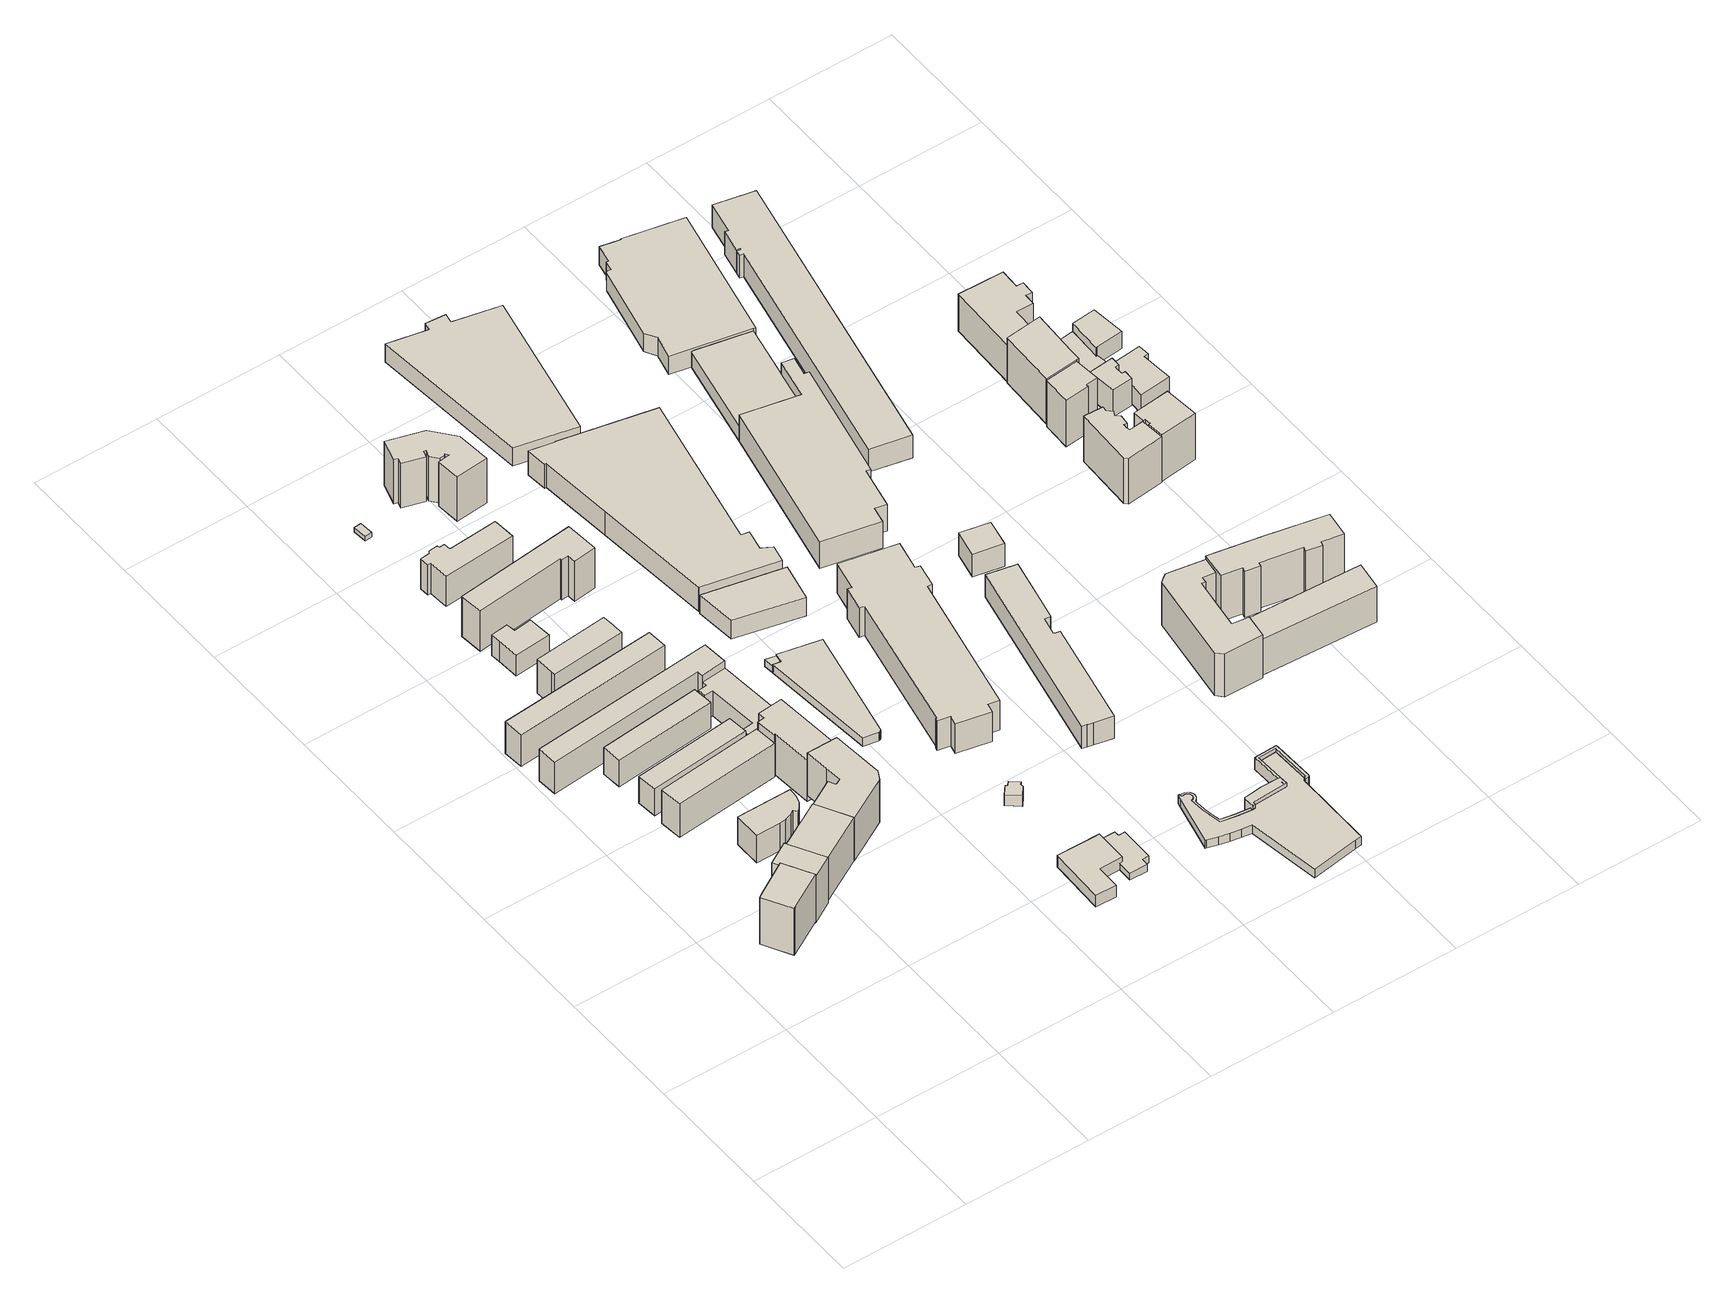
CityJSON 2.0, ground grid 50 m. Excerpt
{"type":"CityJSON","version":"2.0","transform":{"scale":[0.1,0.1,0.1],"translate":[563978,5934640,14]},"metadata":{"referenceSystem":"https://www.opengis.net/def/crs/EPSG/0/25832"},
"CityObjects":{
"building1":{"type":"Building","attributes":{"Gemeindeschluessel":"02200207","Geometrietyp2DReferenz":"3000","BezugspunktDach":"2000","function":"31001_1120","measuredHeight":24.24,"storeysAboveGround":4},"address":[{"country":"Germany","locality":"Hamburg","thoroughfareNumber":"15","thoroughfareName":"Neuer Kamp","postcode":"20359"}],"geometry":[{"type":"Solid","lod":"1","boundaries":[[[[0,1,2,3,4,5]],[[6,7,8,9,10,11]],[[4,6,11,5]],[[3,7,6,4]],[[2,8,7,3]],[[1,9,8,2]],[[0,10,9,1]],[[5,11,10,0]]]]}]},
"building2":{"type":"Building","attributes":{"Gemeindeschluessel":"02200207","Geometrietyp2DReferenz":"3000","BezugspunktDach":"2000","function":"31001_1120","measuredHeight":21.52,"storeysAboveGround":6},"address":[{"country":"Germany","locality":"Hamburg","thoroughfareNumber":"19","thoroughfareName":"Neuer Kamp","postcode":"20359"}],"geometry":[{"type":"Solid","lod":"1","boundaries":[[[[12,13,14,15,16,17]],[[18,19,20,21,22,23]],[[16,18,23,17]],[[15,19,18,16]],[[14,20,19,15]],[[13,21,20,14]],[[12,22,21,13]],[[17,23,22,12]]]]}]},
"building3":{"type":"Building","attributes":{"Gemeindeschluessel":"02200207","Geometrietyp2DReferenz":"3000","BezugspunktDach":"2000","function":"31001_1120","measuredHeight":20.26,"storeysAboveGround":7},"address":[{"country":"Germany","locality":"Hamburg","thoroughfareNumber":"21","thoroughfareName":"Neuer Kamp","postcode":"20359"}],"geometry":[{"type":"Solid","lod":"1","boundaries":[[[[24,25,26,27,28,29,30,31,32]],[[33,34,35,36,37,38,39,40,41]],[[31,33,41,32]],[[30,34,33,31]],[[29,35,34,30]],[[28,36,35,29]],[[27,37,36,28]],[[26,38,37,27]],[[25,39,38,26]],[[24,40,39,25]],[[32,41,40,24]]]]}]},
"building4":{"type":"Building","attributes":{"Gemeindeschluessel":"02200207","Geometrietyp2DReferenz":"3000","BezugspunktDach":"2000","function":"31001_1010","measuredHeight":13.04,"storeysAboveGround":4},"address":[{"country":"Germany","locality":"Hamburg","thoroughfareNumber":"5","thoroughfareName":"Sternstraße","postcode":"20359"}],"geometry":[{"type":"Solid","lod":"1","boundaries":[[[[42,43,44,45,46,47,48,49,50,51,52,53,54,55]],[[56,57,58,59,60,61,62,63,64,65,66,67,68,69]],[[54,56,69,55]],[[53,57,56,54]],[[52,58,57,53]],[[51,59,58,52]],[[50,60,59,51]],[[49,61,60,50]],[[48,62,61,49]],[[47,63,62,48]],[[46,64,63,47]],[[45,65,64,46]],[[44,66,65,45]],[[43,67,66,44]],[[42,68,67,43]],[[55,69,68,42]]]]}]},
"building5":{"type":"Building","attributes":{"Gemeindeschluessel":"02200207","Geometrietyp2DReferenz":"3000","BezugspunktDach":"2000","function":"31001_1010","measuredHeight":17.27,"storeysAboveGround":3},"address":[{"country":"Germany","locality":"Hamburg","thoroughfareNumber":"7a","thoroughfareName":"Sternstraße","postcode":"20357"}],"geometry":[{"type":"Solid","lod":"1","boundaries":[[[[70,71,72,73,74,75]],[[76,77,78,79,80,81]],[[74,76,81,75]],[[73,77,76,74]],[[72,78,77,73]],[[71,79,78,72]],[[70,80,79,71]],[[75,81,80,70]]]]}]},
"building6":{"type":"Building","attributes":{"Gemeindeschluessel":"02200207","Geometrietyp2DReferenz":"3000","BezugspunktDach":"2000","function":"31001_1010","measuredHeight":14.27,"storeysAboveGround":3},"address":[{"country":"Germany","locality":"Hamburg","thoroughfareNumber":"17-5","thoroughfareName":"Sternstraße","postcode":"20357"}],"geometry":[{"type":"Solid","lod":"1","boundaries":[[[[82,83,84,85,86]],[[87,88,89,90,91]],[[85,87,91,86]],[[84,88,87,85]],[[83,89,88,84]],[[82,90,89,83]],[[86,91,90,82]]]]}]},
"building7":{"type":"Building","attributes":{"Gemeindeschluessel":"02200207","Geometrietyp2DReferenz":"3000","BezugspunktDach":"2000","function":"31001_1010","measuredHeight":16.58,"storeysAboveGround":4},"address":[{"country":"Germany","locality":"Hamburg","thoroughfareNumber":"27-10","thoroughfareName":"Sternstraße","postcode":"20357"}],"geometry":[{"type":"Solid","lod":"1","boundaries":[[[[92,93,94,95]],[[96,97,98,99]],[[94,96,99,95]],[[93,97,96,94]],[[92,98,97,93]],[[95,99,98,92]]]]}]},
"building8":{"type":"Building","attributes":{"Gemeindeschluessel":"02200207","Geometrietyp2DReferenz":"3000","BezugspunktDach":"2000","function":"31001_1010","measuredHeight":14.13,"storeysAboveGround":3},"address":[{"country":"Germany","locality":"Hamburg","thoroughfareNumber":"17-8","thoroughfareName":"Sternstraße","postcode":"20357"}],"geometry":[{"type":"Solid","lod":"1","boundaries":[[[[100,101,102,103]],[[104,105,106,107]],[[102,104,107,103]],[[101,105,104,102]],[[100,106,105,101]],[[103,107,106,100]]]]}]},
"building9":{"type":"Building","attributes":{"Gemeindeschluessel":"02200207","Geometrietyp2DReferenz":"3000","BezugspunktDach":"2000","function":"31001_1010","measuredHeight":15.63,"storeysAboveGround":4},"address":[{"country":"Germany","locality":"Hamburg","thoroughfareNumber":"27-9","thoroughfareName":"Sternstraße","postcode":"20357"}],"geometry":[{"type":"Solid","lod":"1","boundaries":[[[[108,109,110,111,112,113]],[[114,115,116,117,118,119]],[[112,114,119,113]],[[111,115,114,112]],[[110,116,115,111]],[[109,117,116,110]],[[108,118,117,109]],[[113,119,118,108]]]]}]},
"building10":{"type":"Building","attributes":{"Gemeindeschluessel":"02200207","Geometrietyp2DReferenz":"3000","BezugspunktDach":"2000","function":"31001_1120","measuredHeight":19.83,"storeysAboveGround":6},"address":[{"country":"Germany","locality":"Hamburg","thoroughfareNumber":"25","thoroughfareName":"Neuer Kamp","postcode":"20359"}],"geometry":[{"type":"Solid","lod":"1","boundaries":[[[[120,121,122,123,124,125,126,127,128,129,130,131,132]],[[133,134,135,136,137,138,139,140,141,142,143,144,145]],[[131,133,145,132]],[[130,134,133,131]],[[129,135,134,130]],[[128,136,135,129]],[[127,137,136,128]],[[126,138,137,127]],[[125,139,138,126]],[[124,140,139,125]],[[123,141,140,124]],[[122,142,141,123]],[[121,143,142,122]],[[120,144,143,121]],[[132,145,144,120]]]]}]},
"building11":{"type":"Building","attributes":{"Gemeindeschluessel":"02200207","Geometrietyp2DReferenz":"3000","BezugspunktDach":"2000","function":"31001_1010","measuredHeight":17.33,"storeysAboveGround":4},"address":[{"country":"Germany","locality":"Hamburg","thoroughfareNumber":"7","thoroughfareName":"Beckstraße","postcode":"20357"}],"geometry":[{"type":"Solid","lod":"1","boundaries":[[[[146,147,148,149,150,151,152]],[[153,154,155,156,157,158,159]],[[151,153,159,152]],[[150,154,153,151]],[[149,155,154,150]],[[148,156,155,149]],[[147,157,156,148]],[[146,158,157,147]],[[152,159,158,146]]]]}]},
"building12":{"type":"Building","attributes":{"Gemeindeschluessel":"02200207","Geometrietyp2DReferenz":"3000","BezugspunktDach":"2000","function":"31001_1010","measuredHeight":17.51,"storeysAboveGround":4},"address":[{"country":"Germany","locality":"Hamburg","thoroughfareNumber":"2","thoroughfareName":"Beckstraße","postcode":"20357"}],"geometry":[{"type":"Solid","lod":"1","boundaries":[[[[160,161,162,163,164,165,166,167,168]],[[169,170,171,172,173,174,175,176,177]],[[167,169,177,168]],[[166,170,169,167]],[[165,171,170,166]],[[164,172,171,165]],[[163,173,172,164]],[[162,174,173,163]],[[161,175,174,162]],[[160,176,175,161]],[[168,177,176,160]]]]}]},
"building13":{"type":"Building","attributes":{"Gemeindeschluessel":"02200207","Geometrietyp2DReferenz":"3000","BezugspunktDach":"2000","function":"31001_1010","measuredHeight":19.56,"storeysAboveGround":6},"address":[{"country":"Germany","locality":"Hamburg","thoroughfareNumber":"7","thoroughfareName":"Sternstraße","postcode":"20359"}],"geometry":[{"type":"Solid","lod":"1","boundaries":[[[[178,179,180,181,182,183,184,185]],[[186,187,188,189,190,191,192,193]],[[184,186,193,185]],[[183,187,186,184]],[[182,188,187,183]],[[181,189,188,182]],[[180,190,189,181]],[[179,191,190,180]],[[178,192,191,179]],[[185,193,192,178]]]]}]},
"building14":{"type":"Building","attributes":{"Gemeindeschluessel":"02200207","Geometrietyp2DReferenz":"3000","BezugspunktDach":"2000","function":"31001_2460","measuredHeight":2.1,"storeysAboveGround":1},"address":[{"country":"Germany","locality":"Hamburg","thoroughfareName":"Ludwigstraße","postcode":"20357"}],"geometry":[{"type":"Solid","lod":"1","boundaries":[[[[194,195,196,197]],[[198,199,200,201]],[[196,198,201,197]],[[195,199,198,196]],[[194,200,199,195]],[[197,201,200,194]]]]}]},
"building15":{"type":"Building","attributes":{"Gemeindeschluessel":"02200207","Geometrietyp2DReferenz":"3000","BezugspunktDach":"2000","function":"31001_1120","measuredHeight":18.34,"storeysAboveGround":4},"address":[{"country":"Germany","locality":"Hamburg","thoroughfareNumber":"21","thoroughfareName":"Sternstraße","postcode":"20357"}],"geometry":[{"type":"Solid","lod":"1","boundaries":[[[[202,203,204,205,206,207,208,209,210,211,212]],[[213,214,215,216,217,218,219,220,221,222,223]],[[211,213,223,212]],[[210,214,213,211]],[[209,215,214,210]],[[208,216,215,209]],[[207,217,216,208]],[[206,218,217,207]],[[205,219,218,206]],[[204,220,219,205]],[[203,221,220,204]],[[202,222,221,203]],[[212,223,222,202]]]]}]},
"building16":{"type":"Building","attributes":{"Gemeindeschluessel":"02200207","Geometrietyp2DReferenz":"3000","BezugspunktDach":"2000","function":"31001_1010","measuredHeight":20.55,"storeysAboveGround":5},"address":[{"country":"Germany","locality":"Hamburg","thoroughfareNumber":"39","thoroughfareName":"Sternstraße","postcode":"20357"}],"geometry":[{"type":"Solid","lod":"1","boundaries":[[[[224,225,226,227,228,229,230,231]],[[232,233,234,235,236,237,238,239]],[[230,232,239,231]],[[229,233,232,230]],[[228,234,233,229]],[[227,235,234,228]],[[226,236,235,227]],[[225,237,236,226]],[[224,238,237,225]],[[231,239,238,224]]]]}]},
"building17":{"type":"Building","attributes":{"Gemeindeschluessel":"02200207","Geometrietyp2DReferenz":"3000","BezugspunktDach":"2000","function":"31001_1010","measuredHeight":16.1,"storeysAboveGround":4},"address":[{"country":"Germany","locality":"Hamburg","thoroughfareNumber":"6","thoroughfareName":"Augustenpassage","postcode":"20357"}],"geometry":[{"type":"Solid","lod":"1","boundaries":[[[[240,241,242,243,244,245,246,247,248,249,250,251]],[[252,253,254,255,256,257,258,259,260,261,262,263]],[[250,252,263,251]],[[249,253,252,250]],[[248,254,253,249]],[[247,255,254,248]],[[246,256,255,247]],[[245,257,256,246]],[[244,258,257,245]],[[243,259,258,244]],[[242,260,259,243]],[[241,261,260,242]],[[240,262,261,241]],[[251,263,262,240]]]]}]},
"building18":{"type":"Building","attributes":{"Gemeindeschluessel":"02100111","Geometrietyp2DReferenz":"3000","BezugspunktDach":"2000","function":"51009_1610","measuredHeight":5.33},"address":[{"country":"Germany","locality":"Hamburg","postcode":"20359"}],"geometry":[{"type":"Solid","lod":"1","boundaries":[[[[264,265,266,267,268,269]],[[270,271,272,273,274,275]],[[268,270,275,269]],[[267,271,270,268]],[[266,272,271,267]],[[265,273,272,266]],[[264,274,273,265]],[[269,275,274,264]]]]}]},
"building19":{"type":"Building","attributes":{"Gemeindeschluessel":"02100109","Geometrietyp2DReferenz":"3000","BezugspunktDach":"2000","function":"31001_2080","measuredHeight":5.78,"storeysAboveGround":1},"address":[{"country":"Germany","locality":"Hamburg","thoroughfareName":"Neuer Kamp","postcode":"20357"}],"geometry":[{"type":"Solid","lod":"1","boundaries":[[[[276,277,278,279,280,281,282,283]],[[284,285,286,287,288,289,290,291]],[[282,284,291,283]],[[281,285,284,282]],[[280,286,285,281]],[[279,287,286,280]],[[278,288,287,279]],[[277,289,288,278]],[[276,290,289,277]],[[283,291,290,276]]]]}]},
"building20":{"type":"Building","attributes":{"Gemeindeschluessel":"02200207","Geometrietyp2DReferenz":"3000","BezugspunktDach":"2000","function":"31001_1010","measuredHeight":20.74,"storeysAboveGround":5},"address":[{"country":"Germany","locality":"Hamburg","thoroughfareNumber":"51","thoroughfareName":"Sternstraße","postcode":"20357"}],"geometry":[{"type":"Solid","lod":"1","boundaries":[[[[292,293,294,295,296,297,298,299,300,301,302,303,304,305,306,307,308]],[[309,310,311,312,313,314,315,316,317,318,319,320,321,322,323,324,325]],[[307,309,325,308]],[[306,310,309,307]],[[305,311,310,306]],[[304,312,311,305]],[[303,313,312,304]],[[302,314,313,303]],[[301,315,314,302]],[[300,316,315,301]],[[299,317,316,300]],[[298,318,317,299]],[[297,319,318,298]],[[296,320,319,297]],[[295,321,320,296]],[[294,322,321,295]],[[293,323,322,294]],[[292,324,323,293]],[[308,325,324,292]]]]}]},
"building21":{"type":"Building","attributes":{"Gemeindeschluessel":"02100111","Geometrietyp2DReferenz":"3000","BezugspunktDach":"2000","function":"31001_2130","measuredHeight":3.16,"storeysAboveGround":1},"address":[{"country":"Germany","locality":"Hamburg","thoroughfareNumber":"31","thoroughfareName":"Neuer Kamp","postcode":"20359"}],"geometry":[{"type":"Solid","lod":"1","boundaries":[[[[326,327,328,329,330,331,332,333,334]],[[335,336,337,338,339,340,341,342,343]],[[333,335,343,334]],[[332,336,335,333]],[[331,337,336,332]],[[330,338,337,331]],[[329,339,338,330]],[[328,340,339,329]],[[327,341,340,328]],[[326,342,341,327]],[[334,343,342,326]]]]}]},
"building22":{"type":"Building","attributes":{"Gemeindeschluessel":"02100109","Geometrietyp2DReferenz":"3000","BezugspunktDach":"2000","function":"31001_2010","measuredHeight":3.2,"storeysAboveGround":1},"address":[{"country":"Germany","locality":"Hamburg","thoroughfareName":"Sternstraße","postcode":"20357"}],"geometry":[{"type":"Solid","lod":"1","boundaries":[[[[344,345,346,347]],[[348,349,350,351]],[[346,348,351,347]],[[345,349,348,346]],[[344,350,349,345]],[[347,351,350,344]]]]}]},
"building23":{"type":"Building","attributes":{"Gemeindeschluessel":"02100109","Geometrietyp2DReferenz":"3000","BezugspunktDach":"2000","function":"31001_2080","measuredHeight":5.22,"storeysAboveGround":2},"address":[{"country":"Germany","locality":"Hamburg","thoroughfareNumber":"2","thoroughfareName":"Sternstraße","postcode":"20359"}],"geometry":[{"type":"Solid","lod":"1","boundaries":[[[[352,353,354,355,356,357,358,359]],[[360,361,362,363,364,365,366,367]],[[358,360,367,359]],[[357,361,360,358]],[[356,362,361,357]],[[355,363,362,356]],[[354,364,363,355]],[[353,365,364,354]],[[352,366,365,353]],[[359,367,366,352]]]]}]},
"building24":{"type":"Building","attributes":{"Gemeindeschluessel":"02100109","Geometrietyp2DReferenz":"3000","BezugspunktDach":"2000","function":"31001_2010","measuredHeight":8.67,"storeysAboveGround":2},"address":[{"country":"Germany","locality":"Hamburg","thoroughfareNumber":"4","thoroughfareName":"Sternstraße","postcode":"20357"}],"geometry":[{"type":"Solid","lod":"1","boundaries":[[[[368,369,370,371]],[[372,373,374,375]],[[370,372,375,371]],[[369,373,372,370]],[[368,374,373,369]],[[371,375,374,368]]]]}]},
"building25":{"type":"Building","attributes":{"Gemeindeschluessel":"02100109","Geometrietyp2DReferenz":"3000","BezugspunktDach":"2000","function":"31001_2010","measuredHeight":16.17,"storeysAboveGround":3},"address":[{"country":"Germany","locality":"Hamburg","thoroughfareNumber":"30","thoroughfareName":"Neuer Kamp","postcode":"20357"}],"geometry":[{"type":"Solid","lod":"1","boundaries":[[[[376,377,378,379,380,381,382,383,384,385,386,387,388,389,390,391,392,393]],[[394,395,396,397,398,399,400,401,402,403,404,405,406,407,408,409,410,411]],[[392,394,411,393]],[[391,395,394,392]],[[390,396,395,391]],[[389,397,396,390]],[[388,398,397,389]],[[387,399,398,388]],[[386,400,399,387]],[[385,401,400,386]],[[384,402,401,385]],[[383,403,402,384]],[[382,404,403,383]],[[381,405,404,382]],[[380,406,405,381]],[[379,407,406,380]],[[378,408,407,379]],[[377,409,408,378]],[[376,410,409,377]],[[393,411,410,376]]]]}]},
"building26":{"type":"Building","attributes":{"Gemeindeschluessel":"02100109","Geometrietyp2DReferenz":"3000","BezugspunktDach":"2000","function":"31001_2100","measuredHeight":13.38,"storeysAboveGround":3},"address":[{"country":"Germany","locality":"Hamburg","thoroughfareName":"Sternstraße","postcode":"20357"}],"geometry":[{"type":"Solid","lod":"1","boundaries":[[[[412,413,414,415,416,417,418,419,420,421,422,423,424,425]],[[426,427,428,429,430,431,432,433,434,435,436,437,438,439]],[[424,426,439,425]],[[423,427,426,424]],[[422,428,427,423]],[[421,429,428,422]],[[420,430,429,421]],[[419,431,430,420]],[[418,432,431,419]],[[417,433,432,418]],[[416,434,433,417]],[[415,435,434,416]],[[414,436,435,415]],[[413,437,436,414]],[[412,438,437,413]],[[425,439,438,412]]]]}]},
"building27":{"type":"Building","attributes":{"Gemeindeschluessel":"02100111","Geometrietyp2DReferenz":"3000","BezugspunktDach":"2000","function":"51009_1610","measuredHeight":3.52},"address":[{"country":"Germany","locality":"Hamburg","postcode":"20359"}],"geometry":[{"type":"Solid","lod":"1","boundaries":[[[[440,441,442,443,444,445,446,447,448,449,450,451,452,453,454,455,456,457,458,459,460,461,462,463,464,465,466,467,468,469,470,471,472,473,474]],[[475,476,477,478,479,480,481,482,483,484,485,486,487,488,489,490,491,492,493,494,495,496,497,498,499,500,501,502,503,504,505,506,507,508,509]],[[473,475,509,474]],[[472,476,475,473]],[[471,477,476,472]],[[470,478,477,471]],[[469,479,478,470]],[[468,480,479,469]],[[467,481,480,468]],[[466,482,481,467]],[[465,483,482,466]],[[464,484,483,465]],[[463,485,484,464]],[[462,486,485,463]],[[461,487,486,462]],[[460,488,487,461]],[[459,489,488,460]],[[458,490,489,459]],[[457,491,490,458]],[[456,492,491,457]],[[455,493,492,456]],[[454,494,493,455]],[[453,495,494,454]],[[452,496,495,453]],[[451,497,496,452]],[[450,498,497,451]],[[449,499,498,450]],[[448,500,499,449]],[[447,501,500,448]],[[446,502,501,447]],[[445,503,502,446]],[[444,504,503,445]],[[443,505,504,444]],[[442,506,505,443]],[[441,507,506,442]],[[440,508,507,441]],[[474,509,508,440]]]]}]},
"building28":{"type":"Building","attributes":{"Gemeindeschluessel":"02100111","Geometrietyp2DReferenz":"3000","BezugspunktDach":"2000","function":"31001_3091","measuredHeight":6.53,"storeysAboveGround":1},"address":[{"country":"Germany","locality":"Hamburg","thoroughfareNumber":"69","thoroughfareName":"Feldstraße","postcode":"20359"}],"geometry":[{"type":"Solid","lod":"1","boundaries":[[[[510,511,512,513,514,515,516,517,518,519,465,464,463,462,461,460,459,458,457,456,455,454,453,452,451,450,449,448,447,446,520,521,522,523,524,525]],[[526,527,528,529,530,531,532,533,534,535,536,537,538,539,540,541,542,543,544,545,546,547,548,549,550,551,552,553,554,555,556,557,558,559,560,561]],[[524,526,561,525]],[[523,527,526,524]],[[522,528,527,523]],[[521,529,528,522]],[[520,530,529,521]],[[446,531,530,520]],[[447,532,531,446]],[[448,533,532,447]],[[449,534,533,448]],[[450,535,534,449]],[[451,536,535,450]],[[452,537,536,451]],[[453,538,537,452]],[[454,539,538,453]],[[455,540,539,454]],[[456,541,540,455]],[[457,542,541,456]],[[458,543,542,457]],[[459,544,543,458]],[[460,545,544,459]],[[461,546,545,460]],[[462,547,546,461]],[[463,548,547,462]],[[464,549,548,463]],[[465,550,549,464]],[[519,551,550,465]],[[518,552,551,519]],[[517,553,552,518]],[[516,554,553,517]],[[515,555,554,516]],[[514,556,555,515]],[[513,557,556,514]],[[512,558,557,513]],[[511,559,558,512]],[[510,560,559,511]],[[525,561,560,510]]]]}]},
"building29":{"type":"Building","attributes":{"Gemeindeschluessel":"02100111","Geometrietyp2DReferenz":"3000","BezugspunktDach":"2000","function":"51009_1610","measuredHeight":5.74},"address":[{"country":"Germany","locality":"Hamburg","postcode":"20359"}],"geometry":[{"type":"Solid","lod":"1","boundaries":[[[[562,563,564,565,566,567,568,569,570,571,572]],[[573,574,575,576,577,578,579,580,581,582,583]],[[571,573,583,572]],[[570,574,573,571]],[[569,575,574,570]],[[568,576,575,569]],[[567,577,576,568]],[[566,578,577,567]],[[565,579,578,566]],[[564,580,579,565]],[[563,581,580,564]],[[562,582,581,563]],[[572,583,582,562]]]]}]},
"building30":{"type":"Building","attributes":{"Gemeindeschluessel":"02100109","Geometrietyp2DReferenz":"3000","BezugspunktDach":"2000","function":"31001_2100","measuredHeight":10.35,"storeysAboveGround":2},"address":[{"country":"Germany","locality":"Hamburg","thoroughfareNumber":"68","thoroughfareName":"Sternstraße","postcode":"20357"}],"geometry":[{"type":"Solid","lod":"1","boundaries":[[[[584,585,586,587,588,589,590,591,592]],[[593,594,595,596,597,598,599,600,601]],[[591,593,601,592]],[[590,594,593,591]],[[589,595,594,590]],[[588,596,595,589]],[[587,597,596,588]],[[586,598,597,587]],[[585,599,598,586]],[[584,600,599,585]],[[592,601,600,584]]]]}]},
"building31":{"type":"Building","attributes":{"Gemeindeschluessel":"02100109","Geometrietyp2DReferenz":"3000","BezugspunktDach":"2000","function":"31001_2010","measuredHeight":10.49,"storeysAboveGround":3},"address":[{"country":"Germany","locality":"Hamburg","thoroughfareNumber":"32","thoroughfareName":"Neuer Kamp","postcode":"20357"}],"geometry":[{"type":"Solid","lod":"1","boundaries":[[[[602,603,604,605,606,607,608,609,610,611,612,613,614,615]],[[616,617,618,619,620,621,622,623,624,625,626,627,628,629]],[[614,616,629,615]],[[613,617,616,614]],[[612,618,617,613]],[[611,619,618,612]],[[610,620,619,611]],[[609,621,620,610]],[[608,622,621,609]],[[607,623,622,608]],[[606,624,623,607]],[[605,625,624,606]],[[604,626,625,605]],[[603,627,626,604]],[[602,628,627,603]],[[615,629,628,602]]]]}]},
"building32":{"type":"Building","attributes":{"Gemeindeschluessel":"02100111","Geometrietyp2DReferenz":"3000","BezugspunktDach":"2000","function":"51009_1610","measuredHeight":5.62},"address":[{"country":"Germany","locality":"Hamburg","postcode":"20359"}],"geometry":[{"type":"Solid","lod":"1","boundaries":[[[[630,631,632,633,524,523,522,521,634,520,635,636,637,638,639,640]],[[641,642,576,643,644,574,575,645,646,647,648,649,650,651,652,653]],[[639,641,653,640]],[[638,642,641,639]],[[637,576,642,638]],[[636,643,576,637]],[[635,644,643,636]],[[520,574,644,635]],[[634,575,574,520]],[[521,645,575,634]],[[522,646,645,521]],[[523,647,646,522]],[[524,648,647,523]],[[633,649,648,524]],[[632,650,649,633]],[[631,651,650,632]],[[630,652,651,631]],[[640,653,652,630]]]]}]},
"building33":{"type":"Building","attributes":{"Gemeindeschluessel":"02100109","Geometrietyp2DReferenz":"3000","BezugspunktDach":"2000","function":"31001_2100","measuredHeight":13.86,"storeysAboveGround":3},"address":[{"country":"Germany","locality":"Hamburg","thoroughfareName":"Kampstraße","postcode":"20357"}],"geometry":[{"type":"Solid","lod":"1","boundaries":[[[[654,655,656,657,658,659,660,661,662,663,664,665]],[[666,667,668,669,670,671,672,673,674,675,676,677]],[[664,666,677,665]],[[663,667,666,664]],[[662,668,667,663]],[[661,669,668,662]],[[660,670,669,661]],[[659,671,670,660]],[[658,672,671,659]],[[657,673,672,658]],[[656,674,673,657]],[[655,675,674,656]],[[654,676,675,655]],[[665,677,676,654]]]]}]},
"building34":{"type":"Building","attributes":{"Gemeindeschluessel":"02100109","Geometrietyp2DReferenz":"3000","BezugspunktDach":"2000","function":"31001_2010","measuredHeight":10.68,"storeysAboveGround":3},"address":[{"country":"Germany","locality":"Hamburg","thoroughfareName":"Neuer Kamp","postcode":"20357"}],"geometry":[{"type":"Solid","lod":"1","boundaries":[[[[678,679,680,681,682]],[[683,684,685,686,687]],[[681,683,687,682]],[[680,684,683,681]],[[679,685,684,680]],[[678,686,685,679]],[[682,687,686,678]]]]}]},
"building35":{"type":"Building","attributes":{"Gemeindeschluessel":"02100109","Geometrietyp2DReferenz":"3000","BezugspunktDach":"2000","function":"31001_1120","measuredHeight":21.97,"storeysAboveGround":5},"address":[{"country":"Germany","locality":"Hamburg","thoroughfareNumber":"28","thoroughfareName":"Feldstraße","postcode":"20357"}],"geometry":[{"type":"Solid","lod":"1","boundaries":[[[[688,689,690,691,692,693,694,695,696,697,698,699,700,701]],[[702,703,704,705,706,707,708,709,710,711,712,713,714,715]],[[700,702,715,701]],[[699,703,702,700]],[[698,704,703,699]],[[697,705,704,698]],[[696,706,705,697]],[[695,707,706,696]],[[694,708,707,695]],[[693,709,708,694]],[[692,710,709,693]],[[691,711,710,692]],[[690,712,711,691]],[[689,713,712,690]],[[688,714,713,689]],[[701,715,714,688]]]]}]},
"building36":{"type":"Building","attributes":{"Gemeindeschluessel":"02100109","Geometrietyp2DReferenz":"3000","BezugspunktDach":"2000","function":"31001_2100","measuredHeight":8.78,"storeysAboveGround":2},"address":[{"country":"Germany","locality":"Hamburg","thoroughfareName":"Kampstraße","postcode":"20357"}],"geometry":[{"type":"Solid","lod":"1","boundaries":[[[[716,717,718,719,661,660,659]],[[720,721,722,723,724,725,726]],[[660,720,726,659]],[[661,721,720,660]],[[719,722,721,661]],[[718,723,722,719]],[[717,724,723,718]],[[716,725,724,717]],[[659,726,725,716]]]]}]},
"building37":{"type":"Building","attributes":{"Gemeindeschluessel":"02100109","Geometrietyp2DReferenz":"3000","BezugspunktDach":"2000","function":"31001_2100","measuredHeight":11.33,"storeysAboveGround":3},"address":[{"country":"Germany","locality":"Hamburg","thoroughfareName":"Kampstraße","postcode":"20357"}],"geometry":[{"type":"Solid","lod":"1","boundaries":[[[[727,728,729,730,731,732,733,734,735,736,737,738,739,740,741]],[[742,743,744,745,746,747,748,749,750,751,752,753,754,755,756]],[[740,742,756,741]],[[739,743,742,740]],[[738,744,743,739]],[[737,745,744,738]],[[736,746,745,737]],[[735,747,746,736]],[[734,748,747,735]],[[733,749,748,734]],[[732,750,749,733]],[[731,751,750,732]],[[730,752,751,731]],[[729,753,752,730]],[[728,754,753,729]],[[727,755,754,728]],[[741,756,755,727]]]]}]},
"building38":{"type":"Building","attributes":{"Gemeindeschluessel":"02100109","Geometrietyp2DReferenz":"3000","BezugspunktDach":"2000","function":"31001_1120","measuredHeight":16.77,"storeysAboveGround":5},"address":[{"country":"Germany","locality":"Hamburg","thoroughfareNumber":"30","thoroughfareName":"Feldstraße","postcode":"20357"}],"geometry":[{"type":"Solid","lod":"1","boundaries":[[[[757,758,759,760]],[[761,762,763,764]],[[759,761,764,760]],[[758,762,761,759]],[[757,763,762,758]],[[760,764,763,757]]]]}]},
"building39":{"type":"Building","attributes":{"Gemeindeschluessel":"02100109","Geometrietyp2DReferenz":"3000","BezugspunktDach":"2000","function":"31001_1010","measuredHeight":21.91,"storeysAboveGround":6},"address":[{"country":"Germany","locality":"Hamburg","thoroughfareNumber":"10","thoroughfareName":"Ölmühle","postcode":"20357"}],"geometry":[{"type":"Solid","lod":"1","boundaries":[[[[765,766,767,768,769,770,771,772,773,774,775,776,777]],[[778,779,780,781,782,783,784,785,786,787,788,789,790]],[[776,778,790,777]],[[775,779,778,776]],[[774,780,779,775]],[[773,781,780,774]],[[772,782,781,773]],[[771,783,782,772]],[[770,784,783,771]],[[769,785,784,770]],[[768,786,785,769]],[[767,787,786,768]],[[766,788,787,767]],[[765,789,788,766]],[[777,790,789,765]]]]}]},
"building40":{"type":"Building","attributes":{"Gemeindeschluessel":"02100109","Geometrietyp2DReferenz":"3000","BezugspunktDach":"2000","function":"31001_2100","measuredHeight":10.6,"storeysAboveGround":3},"address":[{"country":"Germany","locality":"Hamburg","thoroughfareName":"Kampstraße","postcode":"20357"}],"geometry":[{"type":"Solid","lod":"1","boundaries":[[[[791,792,793,794,795,796,797,798,799,800,801,802,803]],[[804,805,806,807,808,809,810,811,812,813,814,815,816]],[[802,804,816,803]],[[801,805,804,802]],[[800,806,805,801]],[[799,807,806,800]],[[798,808,807,799]],[[797,809,808,798]],[[796,810,809,797]],[[795,811,810,796]],[[794,812,811,795]],[[793,813,812,794]],[[792,814,813,793]],[[791,815,814,792]],[[803,816,815,791]]]]}]},
"building41":{"type":"Building","attributes":{"Geometrietyp2DReferenz":"3000","Gemeindeschluessel":"02100109","BezugspunktDach":"2000","function":"31001_1120","measuredHeight":21.41,"storeysAboveGround":6},"address":[{"country":"Germany","locality":"Hamburg","thoroughfareNumber":"19","thoroughfareName":"Laeiszstraße","postcode":"20357"}],"geometry":[{"type":"Solid","lod":"1","boundaries":[[[[817,818,819,820,821,822,823,824,825,826,827,828,829,830,831]],[[832,833,834,835,836,837,838,839,840,841,842,843,844,845,846]],[[830,832,846,831]],[[829,833,832,830]],[[828,834,833,829]],[[827,835,834,828]],[[826,836,835,827]],[[825,837,836,826]],[[824,838,837,825]],[[823,839,838,824]],[[822,840,839,823]],[[821,841,840,822]],[[820,842,841,821]],[[819,843,842,820]],[[818,844,843,819]],[[817,845,844,818]],[[831,846,845,817]]]]}]},
"building42":{"type":"Building","attributes":{"Gemeindeschluessel":"02100109","Geometrietyp2DReferenz":"3000","BezugspunktDach":"2000","function":"31001_1010","measuredHeight":23.6,"storeysAboveGround":5},"address":[{"country":"Germany","locality":"Hamburg","thoroughfareNumber":"17","thoroughfareName":"Laeiszstraße","postcode":"20357"}],"geometry":[{"type":"Solid","lod":"1","boundaries":[[[[847,848,849,850,851,852]],[[853,854,855,856,857,858]],[[851,853,858,852]],[[850,854,853,851]],[[849,855,854,850]],[[848,856,855,849]],[[847,857,856,848]],[[852,858,857,847]]]]}]},
"building43":{"type":"Building","attributes":{"Gemeindeschluessel":"02100109","Geometrietyp2DReferenz":"3000","BezugspunktDach":"2000","function":"31001_1120","measuredHeight":22.77,"storeysAboveGround":6},"address":[{"country":"Germany","locality":"Hamburg","thoroughfareNumber":"94","thoroughfareName":"Marktstraße","postcode":"20357"}],"geometry":[{"type":"Solid","lod":"1","boundaries":[[[[859,860,861,862,863,864,865,866,867,868]],[[869,870,871,872,873,874,875,876,877,878]],[[867,869,878,868]],[[866,870,869,867]],[[865,871,870,866]],[[864,872,871,865]],[[863,873,872,864]],[[862,874,873,863]],[[861,875,874,862]],[[860,876,875,861]],[[859,877,876,860]],[[868,878,877,859]]]]}]},
"building44":{"type":"Building","attributes":{"Gemeindeschluessel":"02100109","Geometrietyp2DReferenz":"3000","BezugspunktDach":"2000","function":"31001_1010","measuredHeight":21.19,"storeysAboveGround":7},"address":[{"country":"Germany","locality":"Hamburg","thoroughfareNumber":"15","thoroughfareName":"Laeiszstraße","postcode":"20357"}],"geometry":[{"type":"Solid","lod":"1","boundaries":[[[[879,880,881,882,883,884,885,886,887]],[[888,889,890,891,892,893,894,895,896]],[[886,888,896,887]],[[885,889,888,886]],[[884,890,889,885]],[[883,891,890,884]],[[882,892,891,883]],[[881,893,892,882]],[[880,894,893,881]],[[879,895,894,880]],[[887,896,895,879]]]]}]},
"building45":{"type":"Building","attributes":{"Gemeindeschluessel":"02100109","Geometrietyp2DReferenz":"3000","BezugspunktDach":"2000","function":"31001_1010","measuredHeight":14.5,"storeysAboveGround":4},"address":[{"country":"Germany","locality":"Hamburg","thoroughfareNumber":"16","thoroughfareName":"Laeiszstraße","postcode":"20357"}],"geometry":[{"type":"Solid","lod":"1","boundaries":[[[[897,898,899,900,901,902,903,904]],[[905,906,907,908,909,910,911,912]],[[903,905,912,904]],[[902,906,905,903]],[[901,907,906,902]],[[900,908,907,901]],[[899,909,908,900]],[[898,910,909,899]],[[897,911,910,898]],[[904,912,911,897]]]]}]},
"building46":{"type":"Building","attributes":{"name":"Ganztagsgrundschule Sternschanze","Gemeindeschluessel":"02100109","Geometrietyp2DReferenz":"3000","BezugspunktDach":"2000","function":"31001_3020","measuredHeight":27.16,"storeysAboveGround":4},"address":[{"country":"Germany","locality":"Hamburg","thoroughfareNumber":"12","thoroughfareName":"Laeiszstraße","postcode":"20357"}],"geometry":[{"type":"Solid","lod":"1","boundaries":[[[[913,914,915,916,917,918,919,920,921,922]],[[923,924,925,926,927,928,929,930,931,932]],[[921,923,932,922]],[[920,924,923,921]],[[919,925,924,920]],[[918,926,925,919]],[[917,927,926,918]],[[916,928,927,917]],[[915,929,928,916]],[[914,930,929,915]],[[913,931,930,914]],[[922,932,931,913]]]]}]},
"building47":{"type":"Building","attributes":{"Gemeindeschluessel":"02100109","Geometrietyp2DReferenz":"3000","BezugspunktDach":"2000","function":"31001_1010","measuredHeight":4.19,"storeysAboveGround":1},"address":[{"country":"Germany","locality":"Hamburg","thoroughfareName":"Laeiszstraße","postcode":"20357"}],"geometry":[{"type":"Solid","lod":"1","boundaries":[[[[933,934,935,936,937,938,939,940]],[[941,942,943,944,945,946,947,948]],[[939,941,948,940]],[[938,942,941,939]],[[937,943,942,938]],[[936,944,943,937]],[[935,945,944,936]],[[934,946,945,935]],[[933,947,946,934]],[[940,948,947,933]]]]}]},
"building48":{"type":"Building","attributes":{"Gemeindeschluessel":"02100109","Geometrietyp2DReferenz":"3000","BezugspunktDach":"2000","function":"31001_1010","measuredHeight":8.93,"storeysAboveGround":2},"address":[{"country":"Germany","locality":"Hamburg","thoroughfareName":"Laeiszstraße","postcode":"20357"}],"geometry":[{"type":"Solid","lod":"1","boundaries":[[[[949,950,951,952,953,954,955,956,957,958]],[[959,960,961,962,963,964,965,966,967,968]],[[957,959,968,958]],[[956,960,959,957]],[[955,961,960,956]],[[954,962,961,955]],[[953,963,962,954]],[[952,964,963,953]],[[951,965,964,952]],[[950,966,965,951]],[[949,967,966,950]],[[958,968,967,949]]]]}]},
"building49":{"type":"Building","attributes":{"Gemeindeschluessel":"02100109","Geometrietyp2DReferenz":"3000","BezugspunktDach":"2000","function":"31001_1010","measuredHeight":9.42,"storeysAboveGround":2},"address":[{"country":"Germany","locality":"Hamburg","thoroughfareName":"Laeiszstraße","postcode":"20357"}],"geometry":[{"type":"Solid","lod":"1","boundaries":[[[[969,970,971,972,973]],[[974,975,976,977,978]],[[972,974,978,973]],[[971,975,974,972]],[[970,976,975,971]],[[969,977,976,970]],[[973,978,977,969]]]]}]}
},
"vertices":[
[207,735,36],[146,844,36],[169,858,36],[294,932,36],[357,820,36],[213,738,36],[357,820,256],[294,932,256],[169,858,256],[146,844,256],[207,735,256],[213,738,256],
[278,958,29],[365,1008,29],[369,1001,29],[444,869,29],[357,820,29],[279,957,29],[357,820,244],[444,869,244],[369,1001,244],[365,1008,244],[278,958,244],[279,957,244],
[549,1100,41],[563,1075,41],[571,1060,41],[622,967,41],[444,869,41],[369,1001,41],[424,1031,41],[454,1048,41],[473,1058,41],[454,1048,243],[424,1031,243],[369,1001,243],[444,869,243],[622,967,243],[571,1060,243],[563,1075,243],[549,1100,243],[473,1058,243],
[572,1257,37],[572,1242,37],[570,1222,37],[567,1209,37],[563,1197,37],[559,1187,37],[545,1169,37],[534,1159,37],[523,1174,37],[506,1164,37],[480,1154,37],[452,1151,37],[359,1151,37],[359,1257,37],[359,1151,167],[452,1151,167],[480,1154,167],[506,1164,167],[523,1174,167],[534,1159,167],[545,1169,167],[559,1187,167],[563,1197,167],[567,1209,167],[570,1222,167],[572,1242,167],[572,1257,167],[359,1257,167],
[658,1463,9],[659,1460,9],[240,1419,9],[232,1507,9],[651,1549,9],[651,1543,9],[651,1549,166],[232,1507,166],[240,1419,166],[659,1460,166],[658,1463,166],[651,1543,166],
[627,1598,17],[629,1582,17],[229,1542,17],[222,1620,17],[621,1659,17],[222,1620,142],[229,1542,142],[629,1582,142],[627,1598,142],[621,1659,142],
[636,2041,14],[11,1988,14],[5,2067,14],[630,2119,14],[5,2067,163],[11,1988,163],[636,2041,163],[630,2119,163],
[614,1756,19],[213,1717,19],[206,1795,19],[606,1834,19],[206,1795,143],[213,1717,143],[614,1756,143],[606,1834,143],
[17,1896,19],[742,1961,19],[750,1863,19],[651,1854,19],[649,1875,19],[23,1816,19],[649,1875,167],[651,1854,167],[750,1863,167],[742,1961,167],[17,1896,167],[23,1816,167],
[623,968,39],[622,967,39],[571,1060,39],[563,1075,39],[549,1100,39],[654,1158,39],[669,1131,39],[690,1142,39],[685,1210,39],[676,1304,39],[798,1304,39],[815,1100,39],[795,1063,39],[815,1100,237],[798,1304,237],[676,1304,237],[685,1210,237],[690,1142,237],[669,1131,237],[654,1158,237],[549,1100,237],[563,1075,237],[571,1060,237],[622,967,237],[623,968,237],[795,1063,237],
[239,2420,16],[235,2458,16],[303,2465,16],[308,2429,16],[379,2438,16],[387,2345,16],[244,2332,16],[387,2345,112],[379,2438,112],[308,2429,112],[303,2465,112],[235,2458,112],[239,2420,112],[244,2332,112],
[546,2202,22],[544,2202,22],[548,2160,22],[255,2133,22],[254,2151,22],[249,2224,22],[541,2251,22],[544,2214,22],[545,2214,22],[544,2214,180],[541,2251,180],[249,2224,180],[254,2151,180],[255,2133,180],[548,2160,180],[544,2202,180],[546,2202,180],[545,2214,180],
[664,1464,11],[658,1463,11],[651,1543,11],[679,1546,11],[676,1573,11],[774,1582,11],[798,1304,11],[676,1304,11],[798,1304,203],[774,1582,203],[676,1573,203],[679,1546,203],[651,1543,203],[658,1463,203],[664,1464,203],[676,1304,203],
[240,3191,10],[244,3137,10],[216,3135,10],[212,3189,10],[216,3135,31],[244,3137,31],[240,3191,31],[212,3189,31],
[655,1801,18],[622,1798,18],[619,1830,18],[653,1833,18],[651,1854,18],[750,1863,18],[774,1582,18],[630,1568,18],[629,1582,18],[627,1598,18],[674,1603,18],[627,1598,135],[629,1582,135],[630,1568,135],[774,1582,135],[750,1863,135],[651,1854,135],[653,1833,135],[619,1830,135],[622,1798,135],[655,1801,135],[674,1603,135],
[601,2531,15],[573,2528,15],[572,2535,15],[217,2496,15],[209,2587,15],[683,2638,15],[694,2508,15],[604,2498,15],[694,2508,203],[683,2638,203],[209,2587,203],[217,2496,203],[572,2535,203],[573,2528,203],[601,2531,203],[604,2498,203],
[246,2812,10],[235,2812,10],[232,2848,10],[269,2851,10],[276,2861,10],[312,2864,10],[313,2854,10],[335,2856,10],[337,2828,10],[532,2842,10],[538,2754,10],[251,2733,10],[538,2754,151],[532,2842,151],[337,2828,151],[335,2856,151],[313,2854,151],[312,2864,151],[276,2861,151],[269,2851,151],[232,2848,151],[235,2812,151],[246,2812,151],[251,2733,151],
[1218,322,41],[1136,324,41],[1144,549,41],[1313,546,41],[1311,416,41],[1219,416,41],[1311,416,95],[1313,546,95],[1144,549,95],[1136,324,95],[1218,322,95],[1219,416,95],
[1243,873,44],[1215,840,44],[1168,878,44],[1196,911,44],[1203,906,44],[1216,921,44],[1249,894,44],[1241,884,44],[1249,894,94],[1216,921,94],[1203,906,94],[1196,911,94],[1168,878,94],[1215,840,94],[1243,873,94],[1241,884,94],
[548,3144,3],[544,3139,3],[521,3137,3],[498,3165,3],[507,3193,3],[498,3195,3],[490,3169,3],[404,3194,3],[412,3219,3],[398,3223,3],[422,3309,3],[563,3268,3],[636,3180,3],[647,3045,3],[518,3034,3],[510,3127,3],[558,3132,3],[510,3127,211],[518,3034,211],[647,3045,211],[636,3180,211],[563,3268,211],[422,3309,211],[398,3223,211],[412,3219,211],[404,3194,211],[490,3169,211],[498,3195,211],[507,3193,211],[498,3165,211],[521,3137,211],[544,3139,211],[548,3144,211],[558,3132,211],
[1369,355,43],[1299,357,43],[1302,541,43],[1313,541,43],[1372,540,43],[1372,520,43],[1398,520,43],[1396,385,43],[1369,385,43],[1396,385,75],[1398,520,75],[1372,520,75],[1372,540,75],[1313,541,75],[1302,541,75],[1299,357,75],[1369,355,75],[1369,385,75],
[961,1863,33],[954,1826,33],[924,1832,33],[920,1872,33],[924,1832,65],[954,1826,65],[961,1863,65],[920,1872,65],
[1025,1373,32],[1019,1372,32],[962,1384,32],[924,1832,32],[954,1826,32],[961,1863,32],[1125,1828,32],[1031,1378,32],[1125,1828,72],[961,1863,72],[954,1826,72],[924,1832,72],[962,1384,72],[1019,1372,72],[1025,1373,72],[1031,1378,72],
[1169,1981,31],[907,2040,31],[893,2196,31],[1201,2130,31],[893,2196,118],[907,2040,118],[1169,1981,118],[1201,2130,118],
[1320,1151,31],[1189,1178,31],[1197,1215,31],[1149,1224,31],[1152,1237,31],[1155,1236,31],[1270,1793,31],[1250,1797,31],[1270,1891,31],[1289,1887,31],[1313,2005,31],[1534,1959,31],[1509,1840,31],[1528,1835,31],[1509,1742,31],[1490,1746,31],[1371,1178,31],[1328,1187,31],[1371,1178,169],[1490,1746,169],[1509,1742,169],[1528,1835,169],[1509,1840,169],[1534,1959,169],[1313,2005,169],[1289,1887,169],[1270,1891,169],[1250,1797,169],[1270,1793,169],[1155,1236,169],[1152,1237,169],[1149,1224,169],[1197,1215,169],[1189,1178,169],[1320,1151,169],[1328,1187,169],
[1181,2256,3],[1222,2233,3],[1208,2166,3],[913,2228,3],[912,2228,3],[872,2697,3],[847,2987,3],[840,2986,3],[833,3069,3],[930,3049,3],[930,3051,3],[1299,2974,3],[1167,2342,3],[1198,2336,3],[1167,2342,116],[1299,2974,116],[930,3051,116],[930,3049,116],[833,3069,116],[840,2986,116],[847,2987,116],[872,2697,116],[912,2228,116],[913,2228,116],[1208,2166,116],[1222,2233,116],[1181,2256,116],[1198,2336,116],
[1666,486,46],[1669,447,46],[1674,412,46],[1680,378,46],[1737,367,46],[1793,360,46],[1804,360,46],[1804,347,46],[1794,346,46],[1733,353,46],[1673,365,46],[1664,410,46],[1659,447,46],[1656,485,46],[1655,500,46],[1662,503,46],[1667,507,46],[1670,514,46],[1670,521,46],[1668,527,46],[1663,532,46],[1657,535,46],[1650,535,46],[1649,534,46],[1641,534,46],[1639,546,46],[1650,547,46],[1660,546,46],[1669,542,46],[1676,535,46],[1681,526,46],[1682,516,46],[1679,506,46],[1674,498,46],[1666,492,46],[1674,498,81],[1679,506,81],[1682,516,81],[1681,526,81],[1676,535,81],[1669,542,81],[1660,546,81],[1650,547,81],[1639,546,81],[1641,534,81],[1649,534,81],[1650,535,81],[1657,535,81],[1663,532,81],[1668,527,81],[1670,521,81],[1670,514,81],[1667,507,81],[1662,503,81],[1655,500,81],[1656,485,81],[1659,447,81],[1664,410,81],[1673,365,81],[1733,353,81],[1794,346,81],[1804,347,81],[1804,360,81],[1793,360,81],[1737,367,81],[1680,378,81],[1674,412,81],[1669,447,81],[1666,486,81],[1666,492,81],
[1980,32,46],[1793,3,46],[1749,290,46],[1708,296,46],[1667,303,46],[1627,313,46],[1587,325,46],[1584,326,46],[1631,529,46],[1634,546,46],[1945,366,46],[1940,513,46],[2011,516,46],[2016,355,46],[2008,355,46],[2007,36,46],[2008,355,85],[2016,355,85],[2011,516,85],[1940,513,85],[1945,366,85],[1804,360,85],[1804,347,85],[1794,346,85],[1733,353,85],[1673,365,85],[1664,410,85],[1659,447,85],[1656,485,85],[1655,500,85],[1662,503,85],[1667,507,85],[1670,514,85],[1670,521,85],[1668,527,85],[1663,532,85],[1657,535,85],[1650,535,85],[1649,534,85],[1641,534,85],[1639,546,85],[1634,546,85],[1631,529,85],[1584,326,85],[1587,325,85],[1627,313,85],[1667,303,85],[1708,296,85],[1749,290,85],[1793,3,85],[1980,32,85],[2007,36,85],
[1794,346,47],[1793,388,47],[1794,392,47],[1797,394,47],[1802,394,47],[1868,401,47],[1934,401,47],[1944,400,47],[1945,366,47],[1804,360,47],[1804,347,47],[1804,360,102],[1945,366,102],[1944,400,102],[1934,401,102],[1868,401,102],[1802,394,102],[1797,394,102],[1794,392,102],[1793,388,102],[1794,346,102],[1804,347,102],
[758,3762,10],[914,3730,10],[920,3760,10],[954,3757,10],[999,3753,10],[992,3716,10],[1176,3677,10],[1050,3076,10],[812,3126,10],[1050,3076,95],[1176,3677,95],[992,3716,95],[999,3753,95],[954,3757,95],[920,3760,95],[914,3730,95],[758,3762,95],[812,3126,95],
[1693,1699,36],[1805,1675,36],[1808,1675,36],[1753,1415,36],[1750,1415,36],[1729,1420,36],[1713,1347,36],[1735,1342,36],[1738,1342,36],[1649,921,36],[1574,937,36],[1554,941,36],[1554,942,36],[1535,946,36],[1554,942,140],[1554,941,140],[1574,937,140],[1649,921,140],[1738,1342,140],[1735,1342,140],[1713,1347,140],[1729,1420,140],[1750,1415,140],[1753,1415,140],[1808,1675,140],[1805,1675,140],[1693,1699,140],[1535,946,140],
[2026,356,46],[2024,348,46],[2017,345,46],[2008,345,46],[1944,400,46],[1940,366,46],[1935,366,46],[1934,401,46],[1930,523,46],[2021,526,46],[2021,517,46],[2021,526,102],[1930,523,102],[1935,366,102],[1940,366,102],[1940,513,102],[2011,516,102],[2016,355,102],[2008,355,102],[2008,345,102],[2017,345,102],[2024,348,102],[2026,356,102],[2021,517,102],
[1657,2315,20],[1622,2148,20],[1577,2158,20],[1563,2093,20],[1341,2139,20],[1475,2770,20],[1696,2724,20],[1728,2882,20],[1775,2873,20],[1759,2797,20],[1778,2794,20],[1675,2311,20],[1778,2794,144],[1759,2797,144],[1775,2873,144],[1728,2882,144],[1696,2724,144],[1475,2770,144],[1341,2139,144],[1563,2093,144],[1577,2158,144],[1622,2148,144],[1657,2315,144],[1675,2311,144],
[1716,1805,34],[1737,1907,34],[1851,1883,34],[1829,1777,34],[1715,1800,34],[1829,1777,140],[1851,1883,140],[1737,1907,140],[1716,1805,140],[1715,1800,140],
[2202,1185,39],[2200,1164,39],[2184,1166,39],[2154,957,39],[2219,948,39],[2207,858,39],[2206,855,39],[2054,858,39],[2030,882,39],[2082,1248,39],[2096,1259,39],[2115,1272,39],[2262,1247,39],[2252,1178,39],[2262,1247,240],[2115,1272,240],[2096,1259,240],[2082,1248,240],[2030,882,240],[2054,858,240],[2206,855,240],[2207,858,240],[2219,948,240],[2154,957,240],[2184,1166,240],[2200,1164,240],[2202,1185,240],[2252,1178,240],
[1550,3136,20],[1551,3135,20],[1553,3141,20],[1772,3096,20],[1696,2724,92],[1728,2882,92],[1772,3096,92],[1553,3141,92],[1551,3135,92],[1550,3136,92],[1475,2770,92],
[1493,3249,17],[1468,3292,17],[1536,3589,17],[1539,3594,17],[1547,3595,17],[1557,3593,17],[1564,3631,17],[1573,3629,17],[1587,3701,17],[1664,3685,17],[1665,3689,17],[1898,3641,17],[1781,3094,17],[1772,3096,17],[1472,3157,17],[1772,3096,103],[1781,3094,103],[1898,3641,103],[1665,3689,103],[1664,3685,103],[1587,3701,103],[1573,3629,103],[1564,3631,103],[1557,3593,103],[1547,3595,103],[1539,3594,103],[1536,3589,103],[1468,3292,103],[1493,3249,103],[1472,3157,103],
[2207,858,48],[2222,965,48],[2672,944,48],[2656,833,48],[2672,944,216],[2222,965,216],[2207,858,216],[2656,833,216],
[2690,1060,41],[2605,1076,41],[2602,1059,41],[2541,1071,41],[2544,1088,41],[2383,1119,41],[2380,1102,41],[2322,1113,41],[2326,1130,41],[2247,1145,41],[2262,1247,41],[2475,1208,41],[2705,1161,41],[2475,1208,256],[2262,1247,256],[2247,1145,256],[2326,1130,256],[2322,1113,256],[2380,1102,256],[2383,1119,256],[2544,1088,256],[2541,1071,256],[2602,1059,256],[2605,1076,256],[2690,1060,256],[2705,1161,256],
[2132,3592,16],[2146,3589,16],[1892,2374,16],[1737,2407,16],[1939,3377,16],[1924,3380,16],[1929,3403,16],[1944,3400,16],[1945,3405,16],[1930,3408,16],[1949,3498,16],[1964,3495,16],[1990,3622,16],[1964,3495,122],[1949,3498,122],[1930,3408,122],[1945,3405,122],[1944,3400,122],[1929,3403,122],[1924,3380,122],[1939,3377,122],[1737,2407,122],[1892,2374,122],[2146,3589,122],[2132,3592,122],[1990,3622,122],
[2320,1782,29],[2328,2016,29],[2403,2012,29],[2402,1995,29],[2420,1976,29],[2411,1959,29],[2427,1944,29],[2423,1905,29],[2410,1907,29],[2409,1891,29],[2412,1876,29],[2470,1881,29],[2470,1876,29],[2478,1787,29],[2332,1771,29],[2478,1787,243],[2470,1876,243],[2470,1881,243],[2412,1876,243],[2409,1891,243],[2410,1907,243],[2423,1905,243],[2427,1944,243],[2411,1959,243],[2420,1976,243],[2402,1995,243],[2403,2012,243],[2328,2016,243],[2320,1782,243],[2332,1771,243],
[2429,2129,11],[2332,2120,11],[2336,2233,11],[2467,2246,11],[2477,2144,11],[2428,2139,11],[2477,2144,228],[2467,2246,228],[2336,2233,228],[2332,2120,228],[2429,2129,228],[2428,2139,228],
[2470,1876,34],[2470,1881,34],[2466,1924,34],[2614,1939,34],[2614,1938,34],[2626,1803,34],[2478,1787,34],[2472,1852,34],[2479,1853,34],[2477,1876,34],[2479,1853,251],[2472,1852,251],[2478,1787,251],[2626,1803,251],[2614,1938,251],[2614,1939,251],[2466,1924,251],[2470,1881,251],[2470,1876,251],[2477,1876,251],
[2478,2287,22],[2477,2251,22],[2477,2247,22],[2467,2246,22],[2336,2233,22],[2336,2238,22],[2344,2464,22],[2487,2479,22],[2478,2293,22],[2487,2479,234],[2344,2464,234],[2336,2238,234],[2336,2233,234],[2467,2246,234],[2477,2247,234],[2477,2251,234],[2478,2287,234],[2478,2293,234],
[2607,2185,11],[2621,2185,11],[2620,2147,11],[2539,2139,11],[2528,2252,11],[2623,2261,11],[2622,2222,11],[2606,2220,11],[2622,2222,137],[2623,2261,137],[2528,2252,137],[2539,2139,137],[2620,2147,137],[2621,2185,137],[2607,2185,137],[2606,2220,137],
[2532,2618,19],[2530,2573,19],[2463,2575,19],[2460,2476,19],[2349,2464,19],[2358,2754,19],[2536,2749,19],[2533,2671,19],[2560,2670,19],[2558,2617,19],[2560,2670,193],[2533,2671,193],[2536,2749,193],[2358,2754,193],[2349,2464,193],[2460,2476,193],[2463,2575,193],[2530,2573,193],[2532,2618,193],[2558,2617,193],
[2487,2479,23],[2633,2494,23],[2628,2356,23],[2634,2357,23],[2640,2308,23],[2518,2296,23],[2518,2297,23],[2478,2293,23],[2518,2297,65],[2518,2296,65],[2640,2308,65],[2634,2357,65],[2628,2356,65],[2633,2494,65],[2487,2479,65],[2478,2293,65],
[2624,2263,18],[2744,2275,18],[2748,2229,18],[2729,2227,18],[2734,2179,18],[2741,2103,18],[2617,2090,18],[2620,2147,18],[2621,2185,18],[2623,2261,18],[2621,2185,108],[2620,2147,108],[2617,2090,108],[2741,2103,108],[2734,2179,108],[2729,2227,108],[2748,2229,108],[2744,2275,108],[2624,2263,108],[2623,2261,108],
[2628,2356,24],[2633,2494,24],[2727,2503,24],[2742,2368,24],[2634,2357,24],[2742,2368,103],[2727,2503,103],[2633,2494,103],[2628,2356,103],[2634,2357,103]
]}
